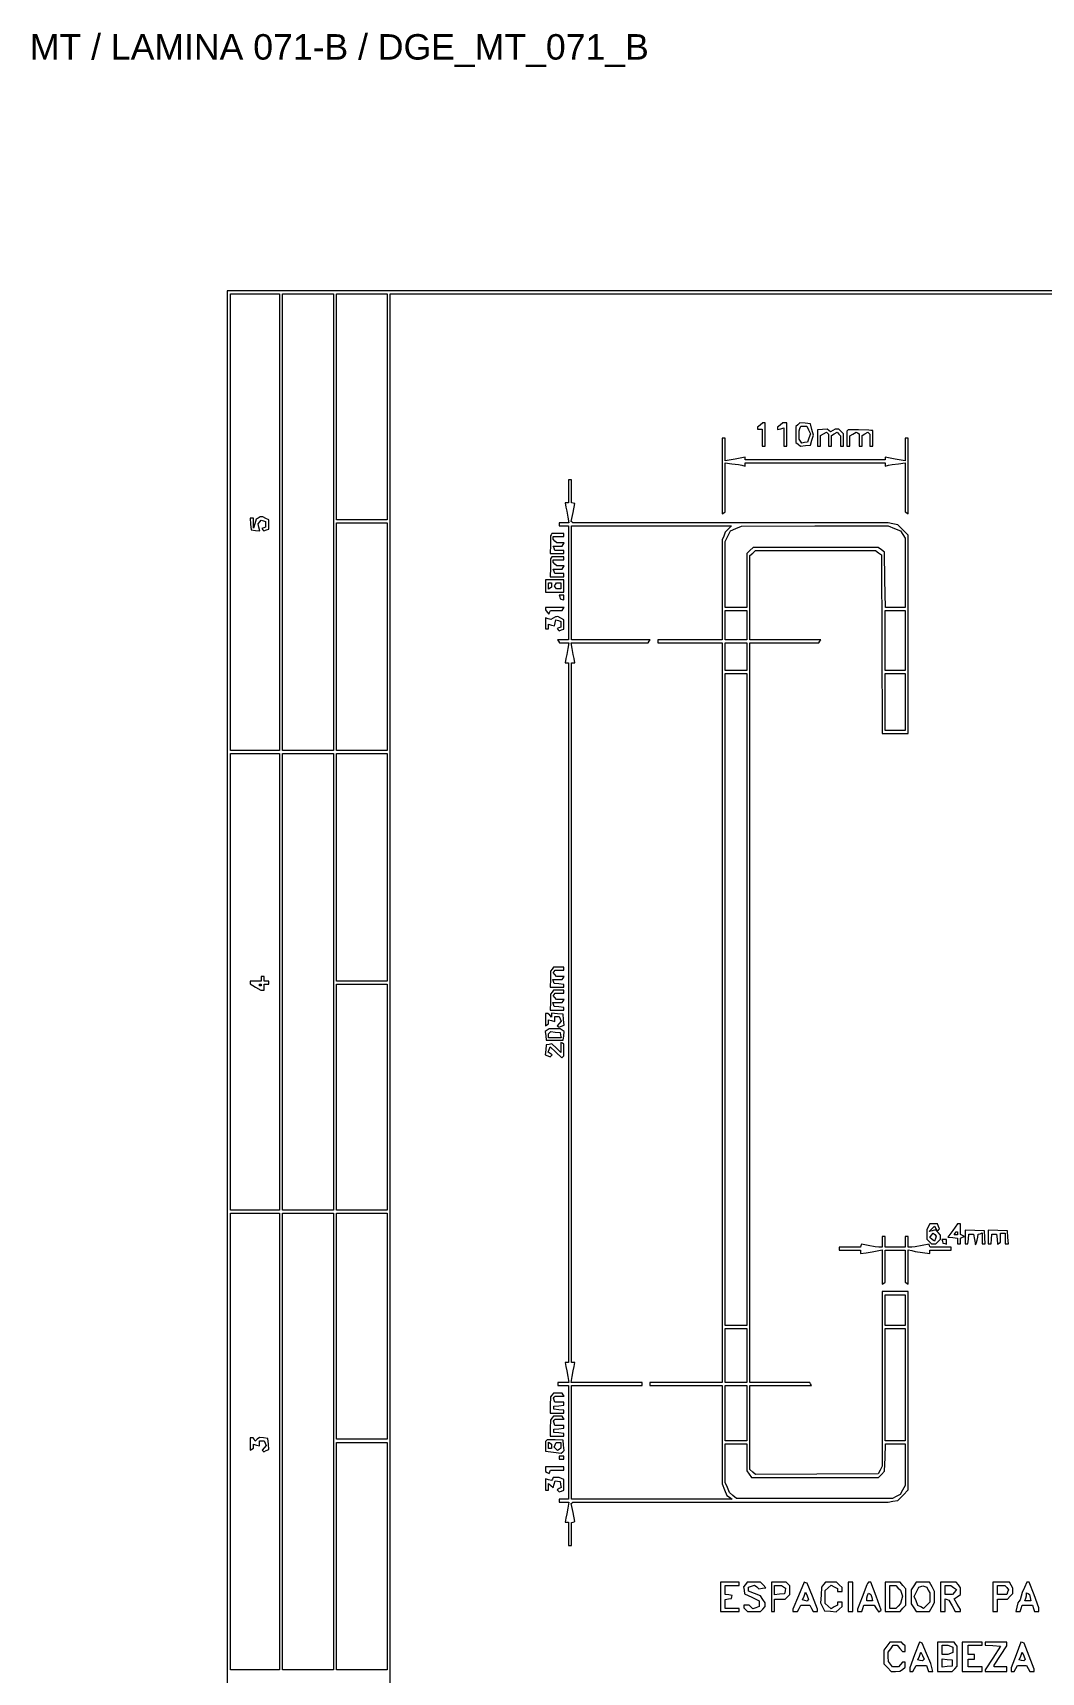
# Paper-space layout 'AN-17-DGE-071-B' of a CAD drawing. Header units: metres, sheet in millimetres. Extents: x 12 to 192, y 4 to 291.
# Drawn here: x 12.2 to 95.4, y 156.1 to 291.3 of the extents above; entities that cross this region are included whole.
import ezdxf

# ---------------------------------------------------------------- set-up
doc = ezdxf.new("R2010")
doc.units = ezdxf.units.M
doc.layers.add('DGE_CONTORNOS', color=7, linetype='Continuous', lineweight=0)
doc.layers.add('DGE_DATOS', color=7, linetype='Continuous', lineweight=0)
doc.styles.add('DGE_ARIAL', font='arial.ttf')

# ---------------------------------------------------------------- blocks, each defined once
blk = doc.blocks.new('LP_REF_DGE_MT_071_B')
at = {"layer": 'DGE_CONTORNOS'}
for points in [[(28.27, 147.25), (28.27, 24.51), (110.21, 24.51), (192.14, 24.51), (192.14, 147.25), (192.14, 269.99), (110.21, 269.99), (28.27, 269.99)], [(32.58, 250.92), (32.58, 232.1), (30.55, 232.1), (28.53, 232.1), (28.53, 250.92), (28.53, 269.74), (30.55, 269.74), (32.58, 269.74)], [(37.02, 250.92), (37.02, 232.1), (34.93, 232.1), (32.83, 232.1), (32.83, 250.92), (32.83, 269.74), (34.93, 269.74), (37.02, 269.74)], [(41.45, 260.42), (41.45, 251.11), (39.36, 251.11), (37.27, 251.11), (37.27, 260.42), (37.27, 269.74), (39.36, 269.74), (41.45, 269.74)], [(191.89, 163.66), (191.89, 57.59), (116.8, 57.59), (41.71, 57.59), (41.71, 163.66), (41.71, 269.74), (116.8, 269.74), (191.89, 269.74)], [(72.22, 258.92), (72, 258.75), (72, 258.67), (72, 258.59), (72.19, 258.59), (72.38, 258.59), (72.38, 257.89), (72.38, 257.19), (72.5, 257.19), (72.63, 257.19), (72.63, 258.14), (72.63, 259.09), (72.53, 259.09), (72.44, 259.09)], [(73.87, 258.92), (73.64, 258.75), (73.64, 258.65), (73.64, 258.56), (73.9, 258.62), (74.15, 258.69), (74.15, 257.94), (74.15, 257.19), (74.28, 257.19), (74.4, 257.19), (74.4, 258.14), (74.4, 259.09), (74.25, 259.09), (74.09, 259.09)], [(75.32, 258.95), (75.16, 258.79), (75.16, 258.13), (75.16, 257.48), (75.35, 257.33), (75.53, 257.18), (75.94, 257.22), (76.36, 257.26), (76.48, 257.68), (76.6, 258.09), (76.48, 258.56), (76.37, 259.03), (75.92, 259.07), (75.48, 259.1)], [(76.2, 258.52), (76.35, 258.2), (76.23, 257.85), (76.11, 257.51), (75.87, 257.47), (75.64, 257.42), (75.53, 257.59), (75.42, 257.76), (75.42, 258.1), (75.42, 258.44), (75.49, 258.64), (75.57, 258.84), (75.81, 258.84), (76.06, 258.84)], [(76.94, 257.86), (76.94, 257.19), (77.07, 257.19), (77.19, 257.19), (77.19, 257.63), (77.19, 258.07), (77.43, 258.2), (77.67, 258.32), (77.75, 258.24), (77.83, 258.16), (77.83, 257.68), (77.83, 257.19), (77.95, 257.19), (78.08, 257.19), (78.08, 257.63), (78.08, 258.07), (78.31, 258.2), (78.55, 258.32), (78.69, 258.18), (78.84, 258.03), (78.84, 257.61), (78.84, 257.19), (78.97, 257.19), (79.09, 257.19), (79.09, 257.69), (79.09, 258.19), (78.89, 258.39), (78.69, 258.59), (78.55, 258.58), (78.4, 258.58), (78.21, 258.47), (78.02, 258.35), (77.88, 258.46), (77.74, 258.58), (77.34, 258.55), (76.94, 258.52)], [(79.4, 258.47), (79.35, 258.42), (79.35, 257.8), (79.35, 257.19), (79.47, 257.19), (79.6, 257.19), (79.6, 257.61), (79.6, 258.02), (79.86, 258.18), (80.12, 258.34), (80.24, 258.27), (80.36, 258.19), (80.36, 257.69), (80.36, 257.19), (80.49, 257.19), (80.61, 257.19), (80.61, 257.63), (80.61, 258.07), (80.85, 258.2), (81.09, 258.32), (81.17, 258.24), (81.25, 258.16), (81.25, 257.68), (81.25, 257.19), (81.37, 257.19), (81.5, 257.19), (81.5, 257.83), (81.5, 258.46), (81.34, 258.48), (81.18, 258.5), (80.32, 258.52), (79.46, 258.53)], [(69.08, 254.71), (69.08, 251.6), (69.21, 251.68), (69.33, 251.76), (69.33, 253.78), (69.33, 255.8), (69.87, 255.73), (70.41, 255.66), (70.7, 255.6), (70.98, 255.54), (70.98, 255.67), (70.98, 255.8), (76.75, 255.8), (82.51, 255.8), (82.51, 255.67), (82.51, 255.54), (82.8, 255.6), (83.09, 255.66), (83.62, 255.73), (84.16, 255.8), (84.16, 253.78), (84.16, 251.76), (84.29, 251.68), (84.42, 251.6), (84.42, 254.71), (84.42, 257.83), (84.29, 257.83), (84.16, 257.83), (84.16, 256.89), (84.16, 255.96), (83.34, 256.11), (82.51, 256.27), (82.51, 256.16), (82.51, 256.05), (76.75, 256.05), (70.98, 256.05), (70.98, 256.16), (70.98, 256.27), (70.16, 256.12), (69.33, 255.96), (69.33, 256.9), (69.33, 257.83), (69.21, 257.83), (69.08, 257.83)], [(56.41, 253.45), (56.41, 252.5), (56.27, 252.5), (56.13, 252.5), (56.2, 252.15), (56.27, 251.81), (56.35, 251.33), (56.44, 250.86), (56.04, 250.86), (55.65, 250.86), (55.65, 250.73), (55.65, 250.6), (56.03, 250.6), (56.41, 250.6), (56.41, 245.91), (56.41, 241.22), (55.96, 241.22), (55.51, 241.22), (55.58, 241.1), (55.66, 240.97), (56.05, 240.97), (56.44, 240.97), (56.35, 240.5), (56.27, 240.02), (56.2, 239.67), (56.13, 239.32), (56.27, 239.32), (56.41, 239.32), (56.41, 210.49), (56.41, 181.66), (56.27, 181.66), (56.13, 181.66), (56.2, 181.31), (56.27, 180.96), (56.35, 180.49), (56.44, 180.01), (55.98, 180.01), (55.52, 180.01), (55.52, 179.89), (55.52, 179.76), (55.96, 179.76), (56.41, 179.76), (56.41, 175.07), (56.41, 170.38), (56.03, 170.38), (55.65, 170.38), (55.65, 170.25), (55.65, 170.13), (56.04, 170.13), (56.44, 170.13), (56.35, 169.65), (56.27, 169.18), (56.2, 168.83), (56.13, 168.48), (56.27, 168.48), (56.41, 168.48), (56.41, 167.53), (56.41, 166.58), (56.53, 166.58), (56.66, 166.58), (56.66, 167.52), (56.66, 168.46), (56.79, 168.5), (56.92, 168.54), (56.78, 169.29), (56.64, 170.03), (56.7, 170.08), (56.75, 170.13), (69.75, 170.13), (82.75, 170.13), (83.15, 170.21), (83.56, 170.29), (83.99, 170.72), (84.42, 171.15), (84.42, 179.32), (84.42, 187.49), (83.34, 187.49), (82.26, 187.49), (82.26, 180.3), (82.26, 173.11), (82.1, 172.79), (81.94, 172.47), (76.88, 172.44), (71.83, 172.41), (71.6, 172.62), (71.36, 172.83), (71.36, 176.29), (71.36, 179.76), (73.9, 179.76), (76.45, 179.76), (76.37, 179.89), (76.29, 180.01), (73.83, 180.01), (71.36, 180.01), (71.36, 210.49), (71.36, 240.97), (74.21, 240.97), (77.05, 240.97), (77.13, 241.1), (77.21, 241.22), (74.28, 241.22), (71.36, 241.22), (71.36, 244.69), (71.36, 248.16), (71.59, 248.36), (71.83, 248.57), (76.77, 248.57), (81.71, 248.57), (81.95, 248.39), (82.2, 248.22), (82.23, 240.85), (82.27, 233.49), (83.34, 233.49), (84.42, 233.49), (84.42, 241.66), (84.42, 249.83), (83.99, 250.26), (83.56, 250.69), (83.15, 250.77), (82.75, 250.85), (69.75, 250.85), (56.75, 250.85), (56.7, 250.91), (56.64, 250.96), (56.78, 251.7), (56.92, 252.44), (56.79, 252.48), (56.66, 252.52), (56.66, 253.46), (56.66, 254.4), (56.53, 254.4), (56.41, 254.4)], [(30.83, 251.25), (30.67, 251.15), (30.56, 250.78), (30.45, 250.41), (30.44, 250.82), (30.43, 251.24), (30.29, 251.24), (30.16, 251.24), (30.2, 250.76), (30.24, 250.29), (30.6, 250.24), (30.97, 250.2), (30.89, 250.49), (30.82, 250.78), (30.95, 250.94), (31.08, 251.09), (31.26, 251.02), (31.44, 250.96), (31.44, 250.73), (31.44, 250.5), (31.28, 250.44), (31.12, 250.38), (31.21, 250.29), (31.3, 250.19), (31.5, 250.27), (31.69, 250.34), (31.69, 250.72), (31.69, 251.1), (31.45, 251.23), (31.2, 251.36), (31.1, 251.36), (31, 251.36)], [(41.45, 241.48), (41.45, 232.1), (39.36, 232.1), (37.27, 232.1), (37.27, 241.48), (37.27, 250.86), (39.36, 250.86), (41.45, 250.86)], [(69.58, 250.34), (69.32, 250.09), (69.2, 249.77), (69.08, 249.45), (69.08, 245.33), (69.08, 241.22), (66.42, 241.22), (63.76, 241.22), (63.76, 241.1), (63.76, 240.97), (66.42, 240.97), (69.08, 240.97), (69.08, 210.49), (69.08, 180.01), (66.1, 180.01), (63.12, 180.01), (63.12, 179.89), (63.12, 179.76), (66.1, 179.76), (69.08, 179.76), (69.08, 175.7), (69.08, 171.64), (69.28, 171.17), (69.47, 170.7), (69.68, 170.54), (69.89, 170.38), (63.28, 170.38), (56.66, 170.38), (56.66, 175.07), (56.66, 179.76), (59.58, 179.76), (62.49, 179.76), (62.49, 179.89), (62.49, 180.01), (59.56, 180.01), (56.63, 180.01), (56.71, 180.49), (56.8, 180.96), (56.87, 181.31), (56.93, 181.66), (56.8, 181.66), (56.66, 181.66), (56.66, 210.49), (56.66, 239.32), (56.8, 239.32), (56.93, 239.32), (56.87, 239.67), (56.8, 240.02), (56.71, 240.5), (56.63, 240.97), (59.81, 240.97), (62.98, 240.97), (63.06, 241.1), (63.14, 241.22), (59.9, 241.22), (56.66, 241.22), (56.66, 245.91), (56.66, 250.6), (63.25, 250.6), (69.84, 250.6)], [(83.27, 250.4), (83.77, 250.2), (83.96, 249.9), (84.16, 249.6), (84.16, 246.74), (84.16, 243.89), (83.35, 243.89), (82.54, 243.89), (82.49, 246.16), (82.45, 248.44), (82.2, 248.63), (81.94, 248.82), (76.78, 248.82), (71.62, 248.83), (71.36, 248.57), (71.11, 248.32), (71.11, 246.1), (71.11, 243.89), (70.22, 243.89), (69.33, 243.89), (69.33, 246.61), (69.33, 249.33), (69.55, 249.77), (69.76, 250.21), (70.21, 250.4), (70.67, 250.59), (76.71, 250.6), (82.76, 250.6)], [(54.98, 249.87), (54.92, 249.78), (54.91, 249.05), (54.89, 248.32), (55.46, 248.32), (56.03, 248.32), (56.03, 248.45), (56.03, 248.57), (55.66, 248.57), (55.29, 248.57), (55.22, 248.76), (55.15, 248.95), (55.52, 248.95), (55.89, 248.95), (55.96, 249.08), (56.04, 249.21), (55.74, 249.21), (55.44, 249.21), (55.29, 249.36), (55.14, 249.51), (55.14, 249.61), (55.14, 249.72), (55.58, 249.72), (56.03, 249.72), (56.03, 249.84), (56.03, 249.97), (55.53, 249.97), (55.03, 249.97)], [(54.98, 247.97), (54.92, 247.88), (54.91, 247.15), (54.89, 246.42), (55.46, 246.42), (56.03, 246.42), (56.03, 246.55), (56.03, 246.67), (55.66, 246.67), (55.29, 246.67), (55.22, 246.86), (55.15, 247.05), (55.52, 247.05), (55.89, 247.05), (55.96, 247.18), (56.04, 247.31), (55.74, 247.31), (55.44, 247.31), (55.29, 247.46), (55.14, 247.61), (55.14, 247.71), (55.14, 247.81), (55.58, 247.81), (56.03, 247.81), (56.03, 247.94), (56.03, 248.07), (55.53, 248.07), (55.03, 248.07)], [(54.51, 245.66), (54.51, 245.15), (55.27, 245.15), (56.03, 245.15), (56.03, 245.66), (56.03, 246.17), (55.27, 246.17), (54.51, 246.17)], [(55.01, 245.73), (55.01, 245.55), (54.89, 245.47), (54.76, 245.39), (54.76, 245.65), (54.76, 245.91), (54.89, 245.91), (55.01, 245.91)], [(55.77, 245.66), (55.77, 245.41), (55.59, 245.41), (55.41, 245.41), (55.33, 245.53), (55.25, 245.66), (55.33, 245.79), (55.41, 245.91), (55.59, 245.91), (55.77, 245.91)], [(55.68, 244.75), (55.73, 244.6), (55.88, 244.55), (56.03, 244.5), (56.03, 244.7), (56.03, 244.9), (55.83, 244.9), (55.63, 244.9)], [(54.51, 243.79), (54.51, 243.7), (54.64, 243.51), (54.78, 243.32), (54.84, 243.47), (54.91, 243.63), (55.4, 243.63), (55.89, 243.63), (55.96, 243.76), (56.04, 243.89), (55.27, 243.89), (54.51, 243.89)], [(71.11, 242.43), (71.11, 241.22), (70.22, 241.22), (69.33, 241.22), (69.33, 242.43), (69.33, 243.63), (70.22, 243.63), (71.11, 243.63)], [(84.16, 241.16), (84.16, 238.69), (83.34, 238.69), (82.51, 238.69), (82.51, 241.16), (82.51, 243.63), (83.34, 243.63), (84.16, 243.63)], [(55.14, 243), (54.95, 242.88), (54.73, 242.95), (54.51, 243.02), (54.51, 242.56), (54.51, 242.11), (54.63, 242.11), (54.76, 242.11), (54.76, 242.31), (54.76, 242.51), (55, 242.43), (55.24, 242.36), (55.3, 242.62), (55.37, 242.87), (55.57, 242.8), (55.77, 242.72), (55.77, 242.49), (55.77, 242.26), (55.62, 242.2), (55.46, 242.15), (55.55, 242.05), (55.64, 241.95), (55.83, 242.03), (56.03, 242.1), (56.03, 242.48), (56.03, 242.86), (55.78, 242.99), (55.54, 243.13), (55.43, 243.12), (55.33, 243.12)], [(71.11, 239.83), (71.11, 238.69), (70.22, 238.69), (69.33, 238.69), (69.33, 239.83), (69.33, 240.97), (70.22, 240.97), (71.11, 240.97)], [(71.11, 211.57), (71.11, 184.7), (70.22, 184.7), (69.33, 184.7), (69.33, 211.57), (69.33, 238.44), (70.22, 238.44), (71.11, 238.44)], [(84.16, 236.09), (84.16, 233.75), (83.34, 233.75), (82.51, 233.75), (82.51, 236.09), (82.51, 238.44), (83.34, 238.44), (84.16, 238.44)], [(32.58, 213.03), (32.58, 194.21), (30.55, 194.21), (28.53, 194.21), (28.53, 213.03), (28.53, 231.85), (30.55, 231.85), (32.58, 231.85)], [(37.02, 213.03), (37.02, 194.21), (34.93, 194.21), (32.83, 194.21), (32.83, 213.03), (32.83, 231.85), (34.93, 231.85), (37.02, 231.85)], [(41.45, 222.47), (41.45, 213.09), (39.36, 213.09), (37.27, 213.09), (37.27, 222.47), (37.27, 231.85), (39.36, 231.85), (41.45, 231.85)], [(55.05, 214.07), (54.93, 213.91), (54.91, 213.25), (54.89, 212.58), (55.46, 212.58), (56.03, 212.58), (56.03, 212.7), (56.03, 212.82), (55.62, 212.86), (55.22, 212.9), (55.17, 213.06), (55.12, 213.22), (55.5, 213.22), (55.89, 213.22), (55.96, 213.34), (56.04, 213.47), (55.73, 213.47), (55.42, 213.47), (55.28, 213.64), (55.14, 213.81), (55.23, 213.89), (55.31, 213.98), (55.67, 213.98), (56.03, 213.98), (56.03, 214.1), (56.03, 214.23), (55.6, 214.23), (55.17, 214.23)], [(31.06, 213.28), (31.06, 213.09), (30.62, 213.09), (30.17, 213.09), (30.17, 212.97), (30.17, 212.86), (30.6, 212.59), (31.03, 212.33), (31.17, 212.33), (31.31, 212.33), (31.31, 212.58), (31.31, 212.84), (31.5, 212.84), (31.69, 212.84), (31.69, 212.96), (31.69, 213.09), (31.5, 213.09), (31.31, 213.09), (31.31, 213.28), (31.31, 213.47), (31.19, 213.47), (31.06, 213.47)], [(31.06, 212.77), (31.06, 212.71), (31, 212.71), (30.93, 212.71), (30.93, 212.77), (30.93, 212.84), (31, 212.84), (31.06, 212.84)], [(41.45, 203.52), (41.45, 194.21), (39.36, 194.21), (37.27, 194.21), (37.27, 203.52), (37.27, 212.84), (39.36, 212.84), (41.45, 212.84)], [(55.05, 212.17), (54.93, 212.01), (54.91, 211.35), (54.89, 210.68), (55.46, 210.68), (56.03, 210.68), (56.03, 210.8), (56.03, 210.92), (55.62, 210.96), (55.22, 211), (55.17, 211.16), (55.12, 211.32), (55.5, 211.32), (55.89, 211.32), (55.96, 211.44), (56.04, 211.57), (55.73, 211.57), (55.42, 211.57), (55.28, 211.74), (55.14, 211.91), (55.23, 211.99), (55.31, 212.08), (55.67, 212.08), (56.03, 212.08), (56.03, 212.2), (56.03, 212.33), (55.6, 212.33), (55.17, 212.33)], [(54.51, 209.91), (54.51, 209.4), (54.63, 209.48), (54.76, 209.56), (54.76, 209.73), (54.76, 209.9), (55.01, 209.83), (55.27, 209.77), (55.27, 209.97), (55.27, 210.18), (55.46, 210.18), (55.65, 210.18), (55.73, 209.98), (55.8, 209.79), (55.64, 209.6), (55.48, 209.41), (55.55, 209.35), (55.61, 209.28), (55.83, 209.36), (56.04, 209.45), (56, 209.91), (55.96, 210.37), (55.49, 210.4), (55.01, 210.44), (55.01, 210.28), (55.01, 210.12), (54.86, 210.28), (54.71, 210.43), (54.61, 210.43), (54.51, 210.43)], [(54.65, 209.05), (54.49, 208.94), (54.53, 208.58), (54.57, 208.21), (55.27, 208.21), (55.96, 208.21), (56.01, 208.58), (56.05, 208.94), (55.88, 209.05), (55.71, 209.16), (55.27, 209.16), (54.82, 209.16)], [(55.75, 208.62), (55.79, 208.4), (55.28, 208.4), (54.76, 208.4), (54.76, 208.57), (54.76, 208.74), (54.85, 208.83), (54.94, 208.92), (55.32, 208.88), (55.71, 208.84)], [(55.77, 207.62), (55.77, 207.21), (55.41, 207.57), (55.04, 207.92), (54.8, 207.87), (54.57, 207.83), (54.53, 207.42), (54.49, 207.01), (54.69, 206.93), (54.9, 206.85), (54.98, 206.93), (55.07, 207.02), (54.9, 207.13), (54.72, 207.23), (54.81, 207.46), (54.9, 207.68), (55.37, 207.22), (55.85, 206.75), (55.94, 206.84), (56.03, 206.92), (56.03, 207.4), (56.03, 207.88), (55.9, 207.96), (55.77, 208.04)], [(32.58, 175.13), (32.58, 156.31), (30.55, 156.31), (28.53, 156.31), (28.53, 175.13), (28.53, 193.95), (30.55, 193.95), (32.58, 193.95)], [(37.02, 175.13), (37.02, 156.31), (34.93, 156.31), (32.83, 156.31), (32.83, 175.13), (32.83, 193.95), (34.93, 193.95), (37.02, 193.95)], [(41.45, 184.64), (41.45, 175.32), (39.36, 175.32), (37.27, 175.32), (37.27, 184.64), (37.27, 193.95), (39.36, 193.95), (41.45, 193.95)], [(82.26, 191.61), (82.26, 191.17), (81.98, 191.17), (81.69, 191.18), (81.12, 191.29), (80.55, 191.4), (80.51, 191.28), (80.47, 191.17), (79.59, 191.17), (78.71, 191.17), (78.71, 191.04), (78.71, 190.91), (79.6, 190.91), (80.49, 190.91), (80.49, 190.77), (80.49, 190.63), (80.96, 190.7), (81.44, 190.78), (81.85, 190.86), (82.26, 190.94), (82.26, 189.53), (82.26, 188.11), (82.39, 188.19), (82.51, 188.27), (82.51, 189.59), (82.51, 190.91), (83.34, 190.91), (84.16, 190.91), (84.16, 189.59), (84.16, 188.27), (84.29, 188.19), (84.42, 188.11), (84.42, 189.52), (84.42, 190.94), (84.7, 190.87), (84.99, 190.8), (85.59, 190.72), (86.19, 190.63), (86.19, 190.77), (86.19, 190.91), (87.08, 190.91), (87.96, 190.91), (87.96, 191.04), (87.96, 191.17), (87.09, 191.17), (86.21, 191.17), (86.17, 191.28), (86.13, 191.4), (85.56, 191.29), (84.99, 191.18), (84.7, 191.17), (84.42, 191.17), (84.42, 191.61), (84.42, 192.05), (84.29, 192.05), (84.16, 192.05), (84.16, 191.61), (84.16, 191.17), (83.34, 191.17), (82.51, 191.17), (82.51, 191.61), (82.51, 192.05), (82.39, 192.05), (82.26, 192.05)], [(86.07, 192.82), (85.94, 192.58), (85.94, 192.2), (85.94, 191.82), (86.14, 191.62), (86.33, 191.42), (86.51, 191.42), (86.68, 191.42), (86.88, 191.62), (87.08, 191.82), (87.08, 191.99), (87.08, 192.16), (86.87, 192.37), (86.66, 192.58), (86.4, 192.51), (86.15, 192.45), (86.36, 192.66), (86.58, 192.88), (86.69, 192.69), (86.81, 192.5), (86.9, 192.59), (86.98, 192.68), (86.91, 192.87), (86.83, 193.07), (86.52, 193.07), (86.2, 193.07)], [(86.65, 191.86), (86.57, 191.64), (86.38, 191.8), (86.19, 191.96), (86.34, 192.14), (86.48, 192.32), (86.61, 192.19), (86.73, 192.07)], [(88.08, 192.53), (87.69, 191.99), (88.08, 191.95), (88.47, 191.91), (88.47, 191.66), (88.47, 191.42), (88.6, 191.42), (88.72, 191.42), (88.72, 191.66), (88.72, 191.9), (88.88, 191.98), (89.04, 192.05), (88.88, 192.13), (88.72, 192.2), (88.72, 192.63), (88.72, 193.07), (88.6, 193.07), (88.47, 193.07)], [(88.47, 192.31), (88.47, 192.18), (88.34, 192.18), (88.2, 192.18), (88.28, 192.31), (88.36, 192.43), (88.42, 192.43), (88.47, 192.43)], [(89.11, 192), (89.11, 191.42), (89.22, 191.42), (89.34, 191.42), (89.38, 191.83), (89.42, 192.24), (89.61, 192.24), (89.8, 192.24), (89.88, 191.8), (89.95, 191.36), (90.03, 191.55), (90.1, 191.74), (90.14, 191.98), (90.18, 192.22), (90.34, 192.27), (90.5, 192.33), (90.5, 191.87), (90.5, 191.42), (90.63, 191.42), (90.77, 191.42), (90.73, 191.96), (90.69, 192.5), (89.9, 192.53), (89.11, 192.57)], [(91.01, 192), (91.01, 191.42), (91.12, 191.42), (91.24, 191.42), (91.28, 191.83), (91.32, 192.24), (91.51, 192.24), (91.7, 192.24), (91.74, 191.83), (91.78, 191.41), (91.9, 191.49), (92.02, 191.56), (92.02, 191.93), (92.02, 192.31), (92.21, 192.31), (92.4, 192.31), (92.4, 191.86), (92.4, 191.42), (92.53, 191.42), (92.67, 191.42), (92.63, 191.96), (92.59, 192.5), (91.8, 192.53), (91.01, 192.57)], [(87.23, 191.65), (87.28, 191.5), (87.43, 191.45), (87.58, 191.4), (87.58, 191.6), (87.58, 191.8), (87.38, 191.8), (87.18, 191.8)], [(84.16, 185.97), (84.16, 184.7), (83.34, 184.7), (82.51, 184.7), (82.51, 185.97), (82.51, 187.24), (83.34, 187.24), (84.16, 187.24)], [(71.11, 182.23), (71.11, 180.01), (70.22, 180.01), (69.33, 180.01), (69.33, 182.23), (69.33, 184.45), (70.22, 184.45), (71.11, 184.45)], [(84.16, 179.82), (84.16, 175.2), (83.34, 175.2), (82.51, 175.2), (82.51, 179.82), (82.51, 184.45), (83.34, 184.45), (84.16, 184.45)], [(71.11, 177.48), (71.11, 175.2), (70.22, 175.2), (69.33, 175.2), (69.33, 177.48), (69.33, 179.76), (70.22, 179.76), (71.11, 179.76)], [(55.04, 178.97), (54.92, 178.81), (54.9, 178.14), (54.89, 177.48), (55.46, 177.48), (56.03, 177.48), (56.03, 177.6), (56.03, 177.72), (55.62, 177.76), (55.2, 177.8), (55.2, 177.92), (55.2, 178.05), (55.62, 178.09), (56.03, 178.13), (56.03, 178.25), (56.03, 178.37), (55.66, 178.37), (55.29, 178.37), (55.23, 178.54), (55.16, 178.72), (55.23, 178.8), (55.31, 178.87), (55.68, 178.87), (56.04, 178.87), (55.96, 179), (55.89, 179.13), (55.53, 179.13), (55.17, 179.13)], [(55.04, 177.07), (54.92, 176.91), (54.9, 176.24), (54.89, 175.58), (55.46, 175.58), (56.03, 175.58), (56.03, 175.7), (56.03, 175.81), (55.62, 175.85), (55.2, 175.89), (55.2, 176.02), (55.2, 176.15), (55.62, 176.19), (56.03, 176.23), (56.03, 176.35), (56.03, 176.46), (55.66, 176.46), (55.29, 176.46), (55.23, 176.64), (55.16, 176.82), (55.23, 176.9), (55.31, 176.97), (55.68, 176.97), (56.04, 176.97), (55.96, 177.1), (55.89, 177.22), (55.53, 177.22), (55.17, 177.22)], [(30.17, 174.94), (30.17, 174.42), (30.3, 174.5), (30.43, 174.58), (30.43, 174.75), (30.43, 174.92), (30.68, 174.85), (30.93, 174.79), (30.93, 174.99), (30.93, 175.2), (31.13, 175.2), (31.32, 175.2), (31.4, 175.01), (31.47, 174.81), (31.31, 174.62), (31.15, 174.43), (31.21, 174.37), (31.28, 174.3), (31.49, 174.39), (31.71, 174.47), (31.67, 174.93), (31.63, 175.39), (31.27, 175.43), (30.92, 175.47), (30.75, 175.33), (30.58, 175.18), (30.49, 175.32), (30.41, 175.45), (30.29, 175.45), (30.17, 175.45)], [(41.45, 165.69), (41.45, 156.31), (39.36, 156.31), (37.27, 156.31), (37.27, 165.69), (37.27, 175.07), (39.36, 175.07), (41.45, 175.07)], [(54.58, 175.22), (54.51, 175.15), (54.51, 174.75), (54.51, 174.34), (55.16, 174.26), (55.81, 174.17), (55.93, 174.29), (56.05, 174.4), (56, 174.83), (55.96, 175.26), (55.3, 175.28), (54.64, 175.29)], [(55.01, 174.75), (55.01, 174.56), (54.89, 174.56), (54.76, 174.56), (54.76, 174.82), (54.76, 175.09), (54.89, 175.01), (55.01, 174.93)], [(55.77, 174.82), (55.77, 174.58), (55.64, 174.49), (55.5, 174.41), (55.37, 174.54), (55.23, 174.67), (55.31, 174.87), (55.39, 175.07), (55.58, 175.07), (55.77, 175.07)], [(71.11, 173.83), (71.11, 172.72), (71.31, 172.44), (71.5, 172.16), (76.74, 172.16), (81.97, 172.16), (82.21, 172.42), (82.45, 172.69), (82.5, 173.82), (82.54, 174.94), (83.35, 174.94), (84.16, 174.94), (84.16, 173.22), (84.16, 171.5), (83.95, 171.14), (83.74, 170.78), (83.42, 170.61), (83.11, 170.44), (76.68, 170.44), (70.25, 170.44), (69.96, 170.7), (69.68, 170.95), (69.51, 171.36), (69.33, 171.77), (69.33, 173.36), (69.33, 174.94), (70.22, 174.94), (71.11, 174.94)], [(54.51, 172.86), (54.51, 172.68), (54.66, 172.58), (54.81, 172.49), (54.86, 172.64), (54.91, 172.79), (55.47, 172.79), (56.03, 172.79), (56.03, 172.92), (56.03, 173.04), (55.27, 173.04), (54.51, 173.04)], [(55.65, 173.8), (55.65, 173.68), (55.84, 173.68), (56.03, 173.68), (56.03, 173.8), (56.03, 173.93), (55.84, 173.93), (55.65, 173.93)], [(55.08, 172.04), (55.01, 171.93), (54.76, 171.99), (54.51, 172.06), (54.51, 171.6), (54.51, 171.14), (54.63, 171.14), (54.76, 171.14), (54.76, 171.41), (54.76, 171.68), (54.96, 171.52), (55.15, 171.35), (55.23, 171.63), (55.3, 171.91), (55.5, 171.88), (55.71, 171.84), (55.75, 171.6), (55.8, 171.36), (55.63, 171.26), (55.46, 171.16), (55.55, 171.07), (55.64, 170.98), (55.83, 171.06), (56.03, 171.13), (56.03, 171.57), (56.03, 172), (55.83, 172.08), (55.63, 172.16), (55.39, 172.16), (55.15, 172.16)], [(68.95, 162.33), (68.95, 161.13), (69.71, 161.13), (70.47, 161.13), (70.47, 161.26), (70.47, 161.38), (69.9, 161.38), (69.33, 161.38), (69.33, 161.75), (69.33, 162.13), (69.59, 162.17), (69.85, 162.21), (69.88, 162.33), (69.9, 162.46), (69.62, 162.5), (69.33, 162.54), (69.33, 162.91), (69.33, 163.28), (69.9, 163.28), (70.47, 163.28), (70.47, 163.41), (70.47, 163.54), (69.71, 163.54), (68.95, 163.54)], [(70.99, 163.35), (70.84, 163.17), (70.88, 162.88), (70.92, 162.59), (71.52, 162.3), (72.12, 162.02), (72.12, 161.77), (72.12, 161.53), (71.86, 161.44), (71.59, 161.36), (71.45, 161.5), (71.31, 161.64), (71.08, 161.64), (70.86, 161.64), (70.86, 161.54), (70.86, 161.43), (71.01, 161.28), (71.16, 161.13), (71.7, 161.13), (72.23, 161.13), (72.43, 161.33), (72.63, 161.53), (72.63, 161.68), (72.63, 161.83), (72.43, 162.12), (72.23, 162.41), (71.73, 162.61), (71.24, 162.81), (71.24, 162.97), (71.24, 163.14), (71.49, 163.22), (71.75, 163.31), (71.93, 163.16), (72.11, 163.01), (72.39, 163.05), (72.68, 163.09), (72.45, 163.32), (72.23, 163.54), (71.69, 163.54), (71.14, 163.54)], [(73.14, 162.33), (73.14, 161.13), (73.26, 161.13), (73.39, 161.13), (73.39, 161.64), (73.39, 162.14), (73.82, 162.14), (74.26, 162.14), (74.46, 162.34), (74.66, 162.54), (74.66, 162.89), (74.66, 163.23), (74.51, 163.39), (74.35, 163.54), (73.74, 163.54), (73.14, 163.54)], [(75.37, 162.43), (74.91, 161.31), (74.91, 161.22), (74.91, 161.13), (75.1, 161.13), (75.28, 161.13), (75.42, 161.38), (75.55, 161.64), (75.92, 161.64), (76.3, 161.64), (76.43, 161.38), (76.57, 161.13), (76.75, 161.13), (76.94, 161.13), (76.93, 161.23), (76.93, 161.32), (76.51, 162.39), (76.09, 163.46), (75.96, 163.5), (75.84, 163.55)], [(77.44, 163.34), (77.27, 163.14), (77.23, 162.48), (77.18, 161.83), (77.35, 161.51), (77.51, 161.19), (78, 161.15), (78.48, 161.11), (78.73, 161.33), (78.97, 161.55), (78.97, 161.72), (78.97, 161.89), (78.78, 161.89), (78.59, 161.89), (78.59, 161.77), (78.59, 161.65), (78.32, 161.5), (78.06, 161.36), (77.82, 161.58), (77.57, 161.8), (77.57, 162.33), (77.57, 162.86), (77.82, 163.08), (78.06, 163.3), (78.32, 163.16), (78.59, 163.02), (78.59, 162.9), (78.59, 162.78), (78.78, 162.78), (78.97, 162.78), (78.97, 162.95), (78.97, 163.12), (78.73, 163.33), (78.5, 163.54), (78.05, 163.54), (77.6, 163.54)], [(79.47, 162.33), (79.47, 161.13), (79.66, 161.13), (79.85, 161.13), (79.85, 162.33), (79.85, 163.54), (79.66, 163.54), (79.47, 163.54)], [(81.07, 163.43), (81, 163.32), (80.62, 162.32), (80.23, 161.33), (80.23, 161.23), (80.23, 161.13), (80.42, 161.13), (80.6, 161.13), (80.68, 161.38), (80.76, 161.64), (81.18, 161.64), (81.6, 161.64), (81.79, 161.35), (81.98, 161.07), (82.07, 161.16), (82.17, 161.25), (81.76, 162.39), (81.34, 163.54), (81.24, 163.54), (81.14, 163.54)], [(82.51, 162.33), (82.51, 161.13), (83.13, 161.13), (83.74, 161.13), (83.98, 161.4), (84.23, 161.66), (84.23, 162.33), (84.23, 163), (83.98, 163.27), (83.74, 163.54), (83.13, 163.54), (82.51, 163.54)], [(84.87, 163.23), (84.67, 162.91), (84.67, 162.33), (84.67, 161.75), (84.87, 161.44), (85.08, 161.13), (85.63, 161.13), (86.18, 161.13), (86.38, 161.5), (86.57, 161.88), (86.57, 162.33), (86.57, 162.79), (86.38, 163.16), (86.18, 163.54), (85.63, 163.54), (85.08, 163.54)], [(87.08, 162.33), (87.08, 161.13), (87.27, 161.13), (87.46, 161.13), (87.46, 161.65), (87.46, 162.17), (87.62, 162.11), (87.77, 162.06), (88.03, 161.6), (88.28, 161.13), (88.5, 161.13), (88.72, 161.13), (88.72, 161.21), (88.72, 161.29), (88.46, 161.73), (88.19, 162.16), (88.46, 162.35), (88.72, 162.54), (88.72, 162.82), (88.72, 163.09), (88.55, 163.32), (88.38, 163.54), (87.73, 163.54), (87.08, 163.54)], [(91.39, 162.33), (91.39, 161.13), (91.58, 161.13), (91.77, 161.13), (91.77, 161.64), (91.77, 162.14), (92.19, 162.14), (92.61, 162.14), (92.82, 162.38), (93.03, 162.61), (93.03, 162.83), (93.03, 163.05), (92.9, 163.29), (92.77, 163.54), (92.08, 163.54), (91.39, 163.54)], [(94, 163.12), (93.82, 162.69), (93.73, 162.39), (93.64, 162.08), (93.54, 161.95), (93.45, 161.83), (93.37, 161.48), (93.28, 161.13), (93.47, 161.13), (93.65, 161.13), (93.73, 161.38), (93.81, 161.64), (94.24, 161.64), (94.66, 161.64), (94.74, 161.38), (94.83, 161.13), (95.01, 161.13), (95.19, 161.13), (95.19, 161.28), (95.19, 161.43), (94.79, 162.49), (94.39, 163.54), (94.29, 163.54), (94.18, 163.54)], [(74.13, 163.17), (74.3, 163.06), (74.26, 162.83), (74.21, 162.59), (73.8, 162.55), (73.39, 162.51), (73.39, 162.9), (73.39, 163.28), (73.68, 163.28), (73.96, 163.28)], [(76.13, 162.05), (76.07, 161.99), (75.89, 162.04), (75.7, 162.08), (75.83, 162.4), (75.95, 162.71), (76.07, 162.41), (76.18, 162.11)], [(81.41, 162.27), (81.48, 162.02), (81.24, 162.02), (80.99, 162.02), (80.99, 162.13), (80.99, 162.25), (81.07, 162.45), (81.15, 162.65), (81.25, 162.59), (81.34, 162.53)], [(83.57, 163.09), (83.77, 162.9), (83.85, 162.64), (83.93, 162.38), (83.86, 162.08), (83.78, 161.78), (83.58, 161.58), (83.38, 161.38), (83.14, 161.38), (82.9, 161.38), (82.9, 162.33), (82.9, 163.28), (83.14, 163.28), (83.38, 163.28)], [(86.07, 162.9), (86.19, 162.67), (86.19, 162.28), (86.19, 161.89), (85.93, 161.63), (85.68, 161.38), (85.44, 161.5), (85.21, 161.63), (85.06, 162), (84.9, 162.37), (85.1, 162.75), (85.3, 163.13), (85.46, 163.19), (85.62, 163.25), (85.78, 163.19), (85.94, 163.13)], [(88.16, 163.11), (88.4, 162.93), (88.23, 162.73), (88.06, 162.52), (87.76, 162.52), (87.46, 162.52), (87.46, 162.9), (87.46, 163.28), (87.69, 163.28), (87.92, 163.28)], [(92.53, 163.1), (92.68, 162.91), (92.61, 162.72), (92.53, 162.52), (92.15, 162.52), (91.77, 162.52), (91.77, 162.9), (91.77, 163.28), (92.07, 163.28), (92.37, 163.28)], [(94.46, 162.27), (94.53, 162.02), (94.28, 162.02), (94.02, 162.02), (94.1, 162.22), (94.17, 162.42), (94.17, 162.54), (94.17, 162.67), (94.29, 162.6), (94.4, 162.53)], [(82.65, 158.26), (82.39, 157.93), (82.39, 157.37), (82.39, 156.81), (82.7, 156.5), (83.01, 156.19), (83.36, 156.19), (83.72, 156.2), (83.94, 156.36), (84.16, 156.53), (84.16, 156.74), (84.16, 156.95), (84.05, 156.95), (83.94, 156.95), (83.78, 156.76), (83.62, 156.57), (83.37, 156.57), (83.11, 156.57), (82.94, 156.79), (82.78, 157.01), (82.77, 157.39), (82.77, 157.78), (82.97, 158.06), (83.16, 158.34), (83.33, 158.34), (83.49, 158.34), (83.72, 158.09), (83.95, 157.84), (84.06, 157.84), (84.16, 157.84), (84.16, 158.06), (84.16, 158.29), (84.01, 158.44), (83.86, 158.6), (83.39, 158.6), (82.91, 158.6)], [(84.94, 157.55), (84.54, 156.49), (84.54, 156.34), (84.54, 156.19), (84.66, 156.19), (84.79, 156.19), (84.92, 156.44), (85.06, 156.69), (85.49, 156.69), (85.92, 156.69), (86, 156.44), (86.08, 156.19), (86.26, 156.19), (86.45, 156.19), (86.37, 156.52), (86.28, 156.84), (85.93, 157.68), (85.57, 158.53), (85.46, 158.57), (85.34, 158.6)], [(86.82, 157.39), (86.82, 156.19), (87.44, 156.19), (88.05, 156.19), (88.25, 156.41), (88.44, 156.63), (88.44, 157.45), (88.45, 158.28), (88.32, 158.44), (88.19, 158.6), (87.51, 158.6), (86.82, 158.6)], [(87.89, 158.27), (88.09, 158.19), (88.09, 157.96), (88.09, 157.74), (87.89, 157.66), (87.69, 157.58), (87.45, 157.58), (87.2, 157.58), (87.2, 157.96), (87.2, 158.34), (87.45, 158.34), (87.69, 158.34)], [(88.85, 157.39), (88.85, 156.19), (89.68, 156.19), (90.5, 156.19), (90.5, 156.38), (90.5, 156.57), (89.93, 156.57), (89.36, 156.57), (89.36, 156.88), (89.36, 157.2), (89.61, 157.2), (89.87, 157.2), (89.87, 157.39), (89.87, 157.58), (89.61, 157.58), (89.36, 157.58), (89.36, 157.96), (89.36, 158.34), (89.93, 158.34), (90.5, 158.34), (90.5, 158.47), (90.5, 158.6), (89.68, 158.6), (88.85, 158.6)], [(90.75, 158.48), (90.75, 158.36), (91.38, 158.32), (92.01, 158.28), (91.38, 157.29), (90.75, 156.31), (90.75, 156.25), (90.75, 156.19), (91.64, 156.19), (92.53, 156.19), (92.53, 156.38), (92.53, 156.57), (92.02, 156.57), (91.51, 156.57), (91.51, 156.63), (91.51, 156.7), (92.02, 157.5), (92.53, 158.31), (92.53, 158.45), (92.53, 158.6), (91.64, 158.6), (90.75, 158.6)], [(93.31, 157.55), (92.91, 156.49), (92.91, 156.34), (92.91, 156.19), (93.03, 156.19), (93.15, 156.19), (93.29, 156.44), (93.42, 156.69), (93.79, 156.69), (94.17, 156.69), (94.3, 156.44), (94.44, 156.19), (94.62, 156.19), (94.81, 156.19), (94.8, 156.28), (94.8, 156.38), (94.38, 157.45), (93.96, 158.52), (93.83, 158.56), (93.7, 158.6)], [(85.65, 157.13), (85.58, 157.05), (85.39, 157.1), (85.21, 157.14), (85.33, 157.45), (85.46, 157.77), (85.59, 157.49), (85.72, 157.2)], [(88.03, 156.88), (88.03, 156.63), (87.62, 156.59), (87.2, 156.55), (87.2, 156.88), (87.2, 157.22), (87.62, 157.18), (88.03, 157.14)], [(94, 157.11), (93.94, 157.05), (93.76, 157.1), (93.57, 157.14), (93.7, 157.45), (93.82, 157.77), (93.94, 157.47), (94.05, 157.16)]]:
    blk.add_lwpolyline(points, close=True, dxfattribs=at)
at = {"layer": 'DGE_DATOS', "style": 'DGE_ARIAL'}
blk.add_text('MT / LAMINA 071-B / DGE_MT_071_B', height=2.1, dxfattribs=at).set_placement((12, 289.04))

psp = doc.layouts.new('AN-17-DGE-071-B')

# ---------------------------------------------------------------- block references
at = {"layer": 'DGE_DATOS'}
psp.add_blockref('LP_REF_DGE_MT_071_B', (0, 0), dxfattribs=at)

doc.saveas('drawing.dxf')
